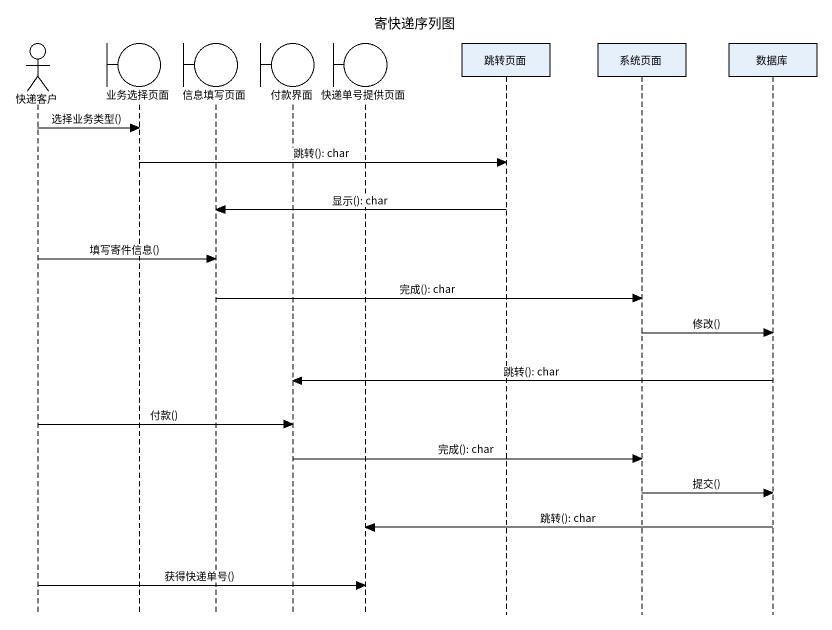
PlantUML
@startuml
title 寄快递序列图
hide footbox
actor 快递客户
boundary 业务选择页面
boundary 信息填写页面
boundary 付款界面
boundary 快递单号提供页面
participant 跳转页面
participant 系统页面
participant 数据库

快递客户 -> 业务选择页面 : 选择业务类型()
业务选择页面 -> 跳转页面 : 跳转(): char
跳转页面 -> 信息填写页面 : 显示(): char
快递客户 -> 信息填写页面 : 填写寄件信息()
信息填写页面 -> 系统页面 : 完成(): char
系统页面 -> 数据库 : 修改()
数据库 -> 付款界面 : 跳转(): char
快递客户 -> 付款界面 : 付款()
付款界面 -> 系统页面 : 完成(): char
系统页面 -> 数据库 : 提交()
数据库 -> 快递单号提供页面 : 跳转(): char
快递客户 -> 快递单号提供页面 : 获得快递单号()
@enduml
